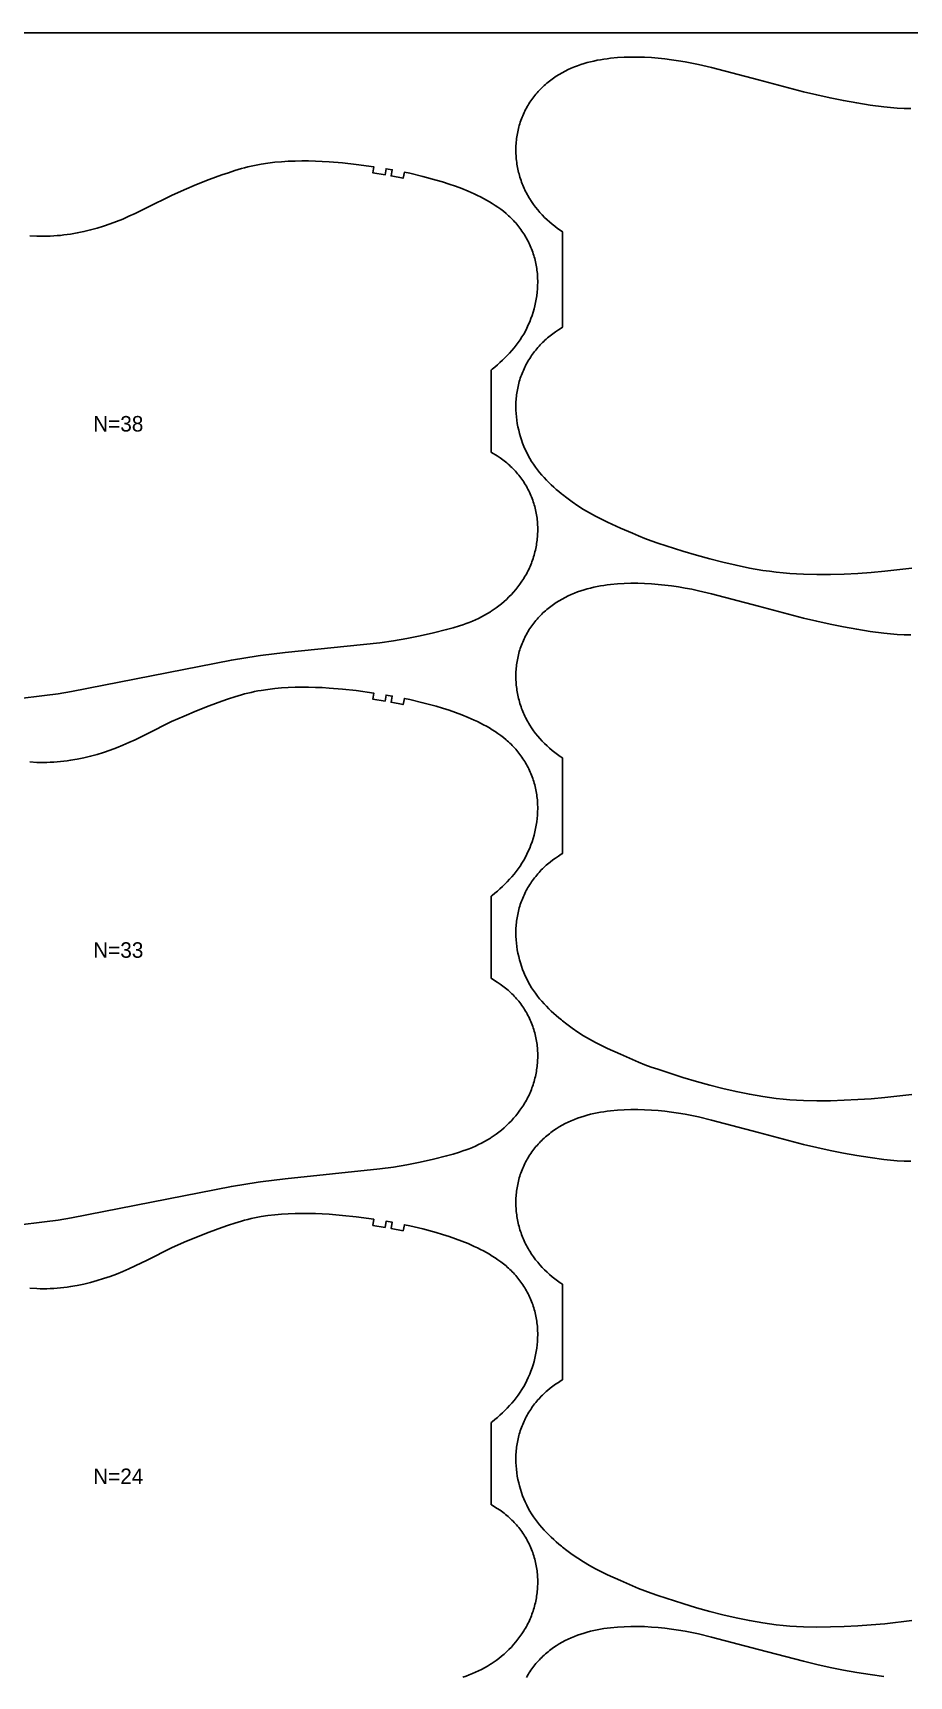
# Model space of a CAD drawing. Header units: inches. Extents: x 0 to 1973, y 0 to 1059.
# Drawn here: x 1249 to 1531, y 529 to 1059 of the extents above; entities that cross this region are included whole.
import ezdxf

# ---------------------------------------------------------------- set-up
doc = ezdxf.new("R2010")
doc.units = ezdxf.units.IN

msp = doc.modelspace()

# ---------------------------------------------------------------- linework, layer by layer
at = {"layer": '1'}
msp.add_lwpolyline([(0.5, 0), (1973.0375, 0), (1973.0375, 1058.8082), (0.5, 1058.8082), (0.5, 0)], close=True, dxfattribs=at)
for points in [[(1531.9741, 886.3766), (1523.2835, 885.3519), (1518.925, 884.9671), (1514.5594, 884.6709), (1510.1893, 884.4578), (1505.8155, 884.329), (1501.4396, 884.293), (1497.0653, 884.3827), (1494.8802, 884.4862), (1492.6975, 884.6319), (1490.5182, 884.8209), (1488.3433, 885.0544), (1486.1735, 885.3326), (1484.0093, 885.6528), (1479.6985, 886.4048), (1475.4122, 887.2834), (1471.1488, 888.2673), (1466.9068, 889.3402), (1462.6881, 890.5), (1458.21, 891.8318), (1450.1648, 894.4353), (1448.1027, 895.1655), (1446.0562, 895.9355), (1444.0277, 896.7511), (1442.0136, 897.603), (1438.2115, 899.293), (1434.013, 901.1591), (1432.0375, 902.0981), (1430.0889, 903.0888), (1429.1275, 903.6088), (1428.1753, 904.1456), (1426.2983, 905.2676), (1424.458, 906.4504), (1422.6544, 907.6897), (1420.8886, 908.9823), (1419.5, 910.0689), (1419.1655, 910.3307), (1418.3218, 911.027), (1417.491, 911.7387), (1416.6739, 912.4663), (1415.8711, 913.2103), (1415.0837, 913.9711), (1414.3135, 914.7494), (1413.5625, 915.5457), (1412.8328, 916.3607), (1412.1264, 917.195), (1411.4455, 918.0493), (1410.792, 918.924), (1410.1681, 919.82), (1409.5754, 920.7373), (1409.0144, 921.675), (1408.4851, 922.6317), (1407.9877, 923.606), (1407.5222, 924.5966), (1407.0887, 925.602), (1406.6873, 926.6208), (1406.318, 927.6518), (1405.9811, 928.6935), (1405.677, 929.7449), (1405.4064, 930.8051), (1405.1699, 931.8731), (1404.968, 932.948), (1404.8014, 934.0287), (1404.6708, 935.1144), (1404.5765, 936.204), (1404.5194, 937.2965), (1404.5, 938.3906), (1404.5046, 938.9376), (1404.5188, 939.4845), (1404.5428, 940.031), (1404.5765, 940.5769), (1404.6201, 941.1221), (1404.6737, 941.6662), (1404.7372, 942.2092), (1404.8108, 942.7509), (1404.8946, 943.291), (1404.9886, 943.8294), (1405.0929, 944.3659), (1405.2076, 944.9003), (1405.3327, 945.4324), (1405.4682, 945.962), (1405.6139, 946.4889), (1405.7698, 947.013), (1405.9358, 947.534), (1406.1119, 948.0518), (1406.2978, 948.5661), (1406.4935, 949.0769), (1406.699, 949.5839), (1406.9142, 950.0869), (1407.1389, 950.5857), (1407.3731, 951.0802), (1407.6167, 951.5702), (1407.8696, 952.0554), (1408.1317, 952.5357), (1408.4029, 953.011), (1408.6831, 953.4809), (1408.9723, 953.9454), (1409.2702, 954.4044), (1409.5767, 954.8576), (1409.8917, 955.305), (1410.2151, 955.7463), (1410.5466, 956.1814), (1410.8862, 956.6103), (1411.2338, 957.0326), (1411.5891, 957.4483), (1411.9521, 957.8573), (1412.3227, 958.2593), (1412.7006, 958.6543), (1413.0857, 959.042), (1413.4779, 959.4224), (1413.8771, 959.7953), (1414.2831, 960.1605), (1414.6957, 960.5183), (1415.5394, 961.2119), (1416.4062, 961.8776), (1417.2939, 962.5165), (1418.2004, 963.1301), (1419.1236, 963.7196), (1419.5, 963.9471), (1419.5, 994.7524), (1418.8109, 995.2044), (1417.9151, 995.832), (1417.0391, 996.487), (1416.1841, 997.169), (1415.3508, 997.8775), (1414.5402, 998.6119), (1413.7533, 999.3716), (1412.9908, 1000.156), (1412.2538, 1000.9645), (1411.5431, 1001.7965), (1410.8598, 1002.6515), (1410.2051, 1003.5287), (1409.5803, 1004.4273), (1408.9868, 1005.3465), (1408.7023, 1005.8136), (1408.426, 1006.2855), (1408.1583, 1006.7622), (1407.8992, 1007.2436), (1407.649, 1007.7295), (1407.4078, 1008.2199), (1407.1757, 1008.7147), (1406.953, 1009.2137), (1406.7398, 1009.7168), (1406.5361, 1010.224), (1406.342, 1010.7349), (1406.1574, 1011.2495), (1405.9825, 1011.7674), (1405.8171, 1012.2886), (1405.6615, 1012.8128), (1405.5155, 1013.3398), (1405.3791, 1013.8695), (1405.2526, 1014.4017), (1405.1357, 1014.9362), (1405.0286, 1015.4727), (1404.9313, 1016.0111), (1404.8438, 1016.5513), (1404.7661, 1017.0929), (1404.6983, 1017.6359), (1404.6403, 1018.18), (1404.5923, 1018.7251), (1404.5542, 1019.2709), (1404.5261, 1019.8173), (1404.508, 1020.3641), (1404.5, 1020.9111), (1404.5021, 1021.4581), (1404.5143, 1022.005), (1404.5367, 1022.5514), (1404.5693, 1023.0973), (1404.6121, 1023.6425), (1404.6652, 1024.1867), (1404.7287, 1024.7298), (1404.8025, 1025.2716), (1404.8867, 1025.8119), (1404.9813, 1026.3505), (1405.0864, 1026.8872), (1405.2019, 1027.4218), (1405.3278, 1027.9541), (1405.464, 1028.4839), (1405.6105, 1029.0109), (1405.7673, 1029.535), (1405.9343, 1030.0559), (1406.1115, 1030.5734), (1406.2988, 1031.0872), (1406.4962, 1031.5973), (1406.7036, 1032.1033), (1406.9211, 1032.605), (1407.1485, 1033.1023), (1407.3858, 1033.5948), (1407.633, 1034.0825), (1407.89, 1034.565), (1408.1568, 1035.0421), (1408.4332, 1035.5138), (1408.7191, 1035.9798), (1409.0143, 1036.4401), (1409.3186, 1036.8944), (1409.6319, 1037.3426), (1409.954, 1037.7846), (1410.2847, 1038.2202), (1410.6239, 1038.6493), (1410.9714, 1039.0718), (1411.327, 1039.4874), (1411.6906, 1039.8961), (1412.0621, 1040.2977), (1412.4412, 1040.692), (1412.8277, 1041.079), (1413.2216, 1041.4584), (1413.6227, 1041.8302), (1414.0306, 1042.1942), (1414.4454, 1042.5506), (1414.8667, 1042.8992), (1415.2944, 1043.24), (1415.7282, 1043.573), (1416.168, 1043.8982), (1416.6135, 1044.2156), (1417.5211, 1044.8269), (1418.4493, 1045.4066), (1419.3965, 1045.9545), (1420.3612, 1046.4705), (1421.3418, 1046.9546), (1422.3371, 1047.4072), (1423.3459, 1047.8289), (1424.367, 1048.2202), (1425.3992, 1048.5817), (1426.4413, 1048.9139), (1427.4921, 1049.2175), (1428.5505, 1049.4929), (1429.6153, 1049.741), (1430.6859, 1049.9628), (1431.7614, 1050.1597), (1432.8413, 1050.3332), (1433.9249, 1050.4845), (1435.0116, 1050.6149), (1437.1912, 1050.8188), (1439.3755, 1050.9539), (1441.5621, 1051.0233), (1443.7495, 1051.0283), (1445.9358, 1050.9702), (1448.1197, 1050.8509), (1450.3002, 1050.6748), (1452.4763, 1050.4464), (1454.6473, 1050.1707), (1456.8123, 1049.8513), (1458.9701, 1049.4884), (1461.1197, 1049.081), (1463.2598, 1048.6283), (1467.512, 1047.6005), (1482.5881, 1043.6342), (1497.1342, 1039.8073), (1501.3909, 1038.7942), (1505.665, 1037.8564), (1509.9559, 1036.9999), (1514.2617, 1036.2224), (1518.5812, 1035.5275), (1522.9185, 1034.9504), (1525.0952, 1034.7204), (1527.2763, 1034.5426), (1529.4607, 1034.429), (1530.5536, 1034.4), (1531.6468, 1034.3915)], [(1248.0763, 993.4496), (1250.2607, 993.336), (1251.3536, 993.307), (1252.4468, 993.2985), (1253.54, 993.3117), (1254.633, 993.3467), (1255.7253, 993.403), (1256.8164, 993.4803), (1257.906, 993.5783), (1258.9937, 993.6966), (1260.0789, 993.8349), (1261.1614, 993.9928), (1263.3167, 994.3658), (1265.4582, 994.8116), (1267.5848, 995.3257), (1269.6954, 995.9037), (1271.7887, 996.542), (1273.8625, 997.2406), (1275.9141, 998.0002), (1277.941, 998.8216), (1279.9421, 999.7031), (1281.922, 1000.6325), (1285.7791, 1002.5412), (1293.688, 1006.455), (1297.6764, 1008.2539), (1301.713, 1009.9431), (1305.7869, 1011.5378), (1309.8954, 1013.0441), (1311.9631, 1013.7625), (1314.0427, 1014.4441), (1316.1372, 1015.0734), (1317.1911, 1015.3636), (1318.2499, 1015.6348), (1319.3139, 1015.8856), (1320.3828, 1016.1161), (1321.456, 1016.3268), (1322.5331, 1016.5184), (1324.6969, 1016.8459), (1326.8702, 1017.1031), (1329.0495, 1017.2948), (1331.233, 1017.4272), (1333.4193, 1017.5071), (1335.607, 1017.5412), (1337.795, 1017.5351), (1339.9823, 1017.4896), (1342.1683, 1017.4046), (1344.3523, 1017.2797), (1348.7124, 1016.9165), (1353.0615, 1016.4319), (1358.7751, 1015.6568), (1358.48, 1013.6787), (1362.3918, 1013.0565), (1362.7254, 1015.0285), (1364.6956, 1014.6841), (1364.3402, 1012.7159), (1368.2169, 1011.966), (1368.6227, 1013.9244), (1370.3201, 1013.5617), (1374.5766, 1012.5503), (1378.7995, 1011.4027), (1380.8971, 1010.7781), (1382.9822, 1010.1141), (1385.0513, 1009.404), (1387.1012, 1008.6412), (1389.128, 1007.8194), (1391.1275, 1006.9331), (1392.1156, 1006.4641), (1393.0951, 1005.977), (1394.0655, 1005.4711), (1395.0261, 1004.9459), (1395.9762, 1004.4004), (1396.9139, 1003.8336), (1397.8371, 1003.2441), (1398.7436, 1002.6305), (1399.6313, 1001.9916), (1400.4981, 1001.3259), (1401.3418, 1000.6323), (1401.7544, 1000.2746), (1402.1604, 999.9093), (1402.5596, 999.5364), (1402.9518, 999.1561), (1403.3369, 998.7683), (1403.7148, 998.3734), (1404.0854, 997.9713), (1404.4484, 997.5624), (1404.8037, 997.1466), (1405.1513, 996.7243), (1405.4909, 996.2955), (1405.8224, 995.8603), (1406.1458, 995.419), (1406.4608, 994.9716), (1406.7673, 994.5184), (1407.0652, 994.0595), (1407.3544, 993.5949), (1407.6346, 993.125), (1407.9058, 992.6497), (1408.1679, 992.1694), (1408.4208, 991.6842), (1408.6644, 991.1942), (1408.8986, 990.6997), (1409.1233, 990.2009), (1409.3385, 989.6979), (1409.544, 989.1909), (1409.7397, 988.6801), (1409.9256, 988.1658), (1410.1017, 987.648), (1410.2677, 987.127), (1410.4236, 986.6029), (1410.5693, 986.076), (1410.7048, 985.5464), (1410.8299, 985.0143), (1410.9446, 984.48), (1411.0489, 983.9435), (1411.1429, 983.4051), (1411.2267, 982.8649), (1411.3003, 982.3233), (1411.3638, 981.7803), (1411.4174, 981.2361), (1411.461, 980.691), (1411.4947, 980.145), (1411.5187, 979.5986), (1411.5329, 979.0517), (1411.5375, 978.5046), (1411.5181, 977.4106), (1411.461, 976.318), (1411.3668, 975.2284), (1411.2361, 974.1427), (1411.0695, 973.062), (1410.8676, 971.9871), (1410.6311, 970.9191), (1410.3605, 969.8589), (1410.0564, 968.8075), (1409.7195, 967.7658), (1409.3502, 966.7349), (1408.9488, 965.716), (1408.5153, 964.7106), (1408.0498, 963.7201), (1407.5524, 962.7457), (1407.0231, 961.789), (1406.4621, 960.8513), (1405.8694, 959.934), (1405.2455, 959.0381), (1404.592, 958.1633), (1403.9111, 957.3091), (1403.2047, 956.4747), (1402.475, 955.6597), (1401.724, 954.8634), (1400.9538, 954.0851), (1400.1664, 953.3243), (1399.3636, 952.5803), (1398.5465, 951.8527), (1397.7157, 951.141), (1396.872, 950.4447), (1396.5375, 950.1829), (1396.5375, 923.7098), (1396.641, 923.6545), (1396.641, 923.6545), (1398.5164, 922.5269), (1399.424, 921.9156), (1399.8695, 921.5982), (1400.3093, 921.273), (1400.7431, 920.94), (1401.1708, 920.5991), (1401.5921, 920.2505), (1402.0069, 919.8942), (1402.4148, 919.5302), (1402.8159, 919.1584), (1403.2098, 918.779), (1403.5963, 918.392), (1403.9754, 917.9977), (1404.3469, 917.5961), (1404.7105, 917.1874), (1405.0661, 916.7717), (1405.4136, 916.3493), (1405.7528, 915.9202), (1406.0835, 915.4846), (1406.4056, 915.0426), (1406.7189, 914.5943), (1407.0232, 914.14), (1407.3184, 913.6798), (1407.6043, 913.2138), (1407.8807, 912.7421), (1408.1475, 912.2649), (1408.4045, 911.7824), (1408.6517, 911.2948), (1408.889, 910.8023), (1409.1164, 910.305), (1409.3339, 909.8033), (1409.5413, 909.2973), (1409.7387, 908.7872), (1409.926, 908.2733), (1410.1032, 907.7558), (1410.2702, 907.235), (1410.427, 906.7109), (1410.5735, 906.1839), (1410.7097, 905.6541), (1410.8356, 905.1218), (1410.9511, 904.5871), (1411.0562, 904.0504), (1411.1508, 903.5118), (1411.235, 902.9716), (1411.3088, 902.4298), (1411.3723, 901.8867), (1411.4254, 901.3425), (1411.4682, 900.7973), (1411.5008, 900.2514), (1411.5232, 899.7049), (1411.5354, 899.1581), (1411.5375, 898.6111), (1411.5295, 898.0641), (1411.5114, 897.5173), (1411.4833, 896.9709), (1411.4452, 896.4251), (1411.3972, 895.88), (1411.3392, 895.3359), (1411.2714, 894.7929), (1411.1937, 894.2512), (1411.1062, 893.7111), (1411.0089, 893.1727), (1410.9018, 892.6361), (1410.7849, 892.1017), (1410.6584, 891.5695), (1410.522, 891.0398), (1410.376, 890.5128), (1410.2204, 889.9886), (1410.055, 889.4674), (1409.8801, 888.9495), (1409.6955, 888.4349), (1409.5014, 887.924), (1409.2977, 887.4168), (1409.0845, 886.9137), (1408.8618, 886.4146), (1408.6298, 885.9199), (1408.3885, 885.4295), (1408.1383, 884.9436), (1407.8792, 884.4622), (1407.6115, 883.9855), (1407.3353, 883.5136), (1407.0507, 883.0465), (1406.4572, 882.1273), (1405.8325, 881.2287), (1405.1777, 880.3515), (1404.4944, 879.4965), (1403.7837, 878.6644), (1403.0467, 877.8559), (1402.2842, 877.0716), (1401.4973, 876.3119), (1400.6867, 875.5775), (1399.8534, 874.869), (1398.9984, 874.187), (1398.1224, 873.5319), (1397.2266, 872.9044), (1396.5375, 872.4524), (1396.312, 872.3045), (1395.3798, 871.7321), (1394.431, 871.1872), (1393.467, 870.6698), (1392.4887, 870.1798), (1391.4975, 869.7172), (1390.4944, 869.2821), (1389.4805, 868.8739), (1388.4572, 868.4904), (1387.4254, 868.1291), (1386.3865, 867.7874), (1384.2917, 867.1525), (1382.1821, 866.5647), (1377.943, 865.4771), (1373.6787, 864.5026), (1369.3871, 863.6492), (1365.0712, 862.9289), (1360.7358, 862.343), (1330.274, 859.1413), (1322.2903, 858.2), (1321.5841, 858.1167), (1312.9448, 856.7244), (1261.428, 846.5824), (1257.1073, 845.8935), (1252.7741, 845.2836), (1244.0835, 844.2589)], [(1531.9741, 716.8366), (1523.2835, 715.8119), (1518.925, 715.4271), (1514.5594, 715.1309), (1510.1893, 714.9178), (1505.8155, 714.789), (1501.4396, 714.753), (1497.0653, 714.8427), (1494.8802, 714.9462), (1492.6975, 715.0919), (1490.5182, 715.2809), (1488.3433, 715.5144), (1486.1735, 715.7926), (1484.0093, 716.1128), (1479.6985, 716.8648), (1475.4122, 717.7434), (1471.1488, 718.7273), (1466.9068, 719.8002), (1462.6881, 720.96), (1458.21, 722.2918), (1450.1648, 724.8953), (1448.1027, 725.6255), (1446.0562, 726.3955), (1444.0277, 727.2111), (1442.0136, 728.063), (1438.2115, 729.753), (1434.013, 731.6191), (1432.0375, 732.5581), (1430.0889, 733.5488), (1429.1275, 734.0688), (1428.1753, 734.6056), (1426.2983, 735.7276), (1424.458, 736.9104), (1422.6544, 738.1497), (1420.8886, 739.4423), (1419.5, 740.5289), (1419.1655, 740.7907), (1418.3218, 741.487), (1417.491, 742.1987), (1416.6739, 742.9263), (1415.8711, 743.6703), (1415.0837, 744.4311), (1414.3135, 745.2094), (1413.5625, 746.0057), (1412.8328, 746.8207), (1412.1264, 747.655), (1411.4455, 748.5093), (1410.792, 749.384), (1410.1681, 750.28), (1409.5754, 751.1973), (1409.0144, 752.135), (1408.4851, 753.0917), (1407.9877, 754.066), (1407.5222, 755.0566), (1407.0887, 756.062), (1406.6873, 757.0808), (1406.318, 758.1118), (1405.9811, 759.1535), (1405.677, 760.2049), (1405.4064, 761.2651), (1405.1699, 762.3331), (1404.968, 763.408), (1404.8014, 764.4887), (1404.6708, 765.5744), (1404.5765, 766.664), (1404.5194, 767.7565), (1404.5, 768.8506), (1404.5046, 769.3976), (1404.5188, 769.9445), (1404.5428, 770.491), (1404.5765, 771.0369), (1404.6201, 771.5821), (1404.6737, 772.1262), (1404.7372, 772.6692), (1404.8108, 773.2109), (1404.8946, 773.751), (1404.9886, 774.2894), (1405.0929, 774.8259), (1405.2076, 775.3603), (1405.3327, 775.8924), (1405.4682, 776.422), (1405.6139, 776.9489), (1405.7698, 777.473), (1405.9358, 777.994), (1406.1119, 778.5118), (1406.2978, 779.0261), (1406.4935, 779.5369), (1406.699, 780.0439), (1406.9142, 780.5469), (1407.1389, 781.0457), (1407.3731, 781.5402), (1407.6167, 782.0302), (1407.8696, 782.5154), (1408.1317, 782.9957), (1408.4029, 783.471), (1408.6831, 783.9409), (1408.9723, 784.4054), (1409.2702, 784.8644), (1409.5767, 785.3176), (1409.8917, 785.765), (1410.2151, 786.2063), (1410.5466, 786.6414), (1410.8862, 787.0703), (1411.2338, 787.4926), (1411.5891, 787.9083), (1411.9521, 788.3173), (1412.3227, 788.7193), (1412.7006, 789.1143), (1413.0857, 789.502), (1413.4779, 789.8824), (1413.8771, 790.2553), (1414.2831, 790.6205), (1414.6957, 790.9783), (1415.5394, 791.6719), (1416.4062, 792.3376), (1417.2939, 792.9765), (1418.2004, 793.5901), (1419.1236, 794.1796), (1419.5, 794.4071), (1419.5, 825.2124), (1418.8109, 825.6644), (1417.9151, 826.292), (1417.0391, 826.947), (1416.1841, 827.629), (1415.3508, 828.3375), (1414.5402, 829.0719), (1413.7533, 829.8316), (1412.9908, 830.616), (1412.2538, 831.4245), (1411.5431, 832.2565), (1410.8598, 833.1115), (1410.2051, 833.9887), (1409.5803, 834.8873), (1408.9868, 835.8065), (1408.7023, 836.2736), (1408.426, 836.7455), (1408.1583, 837.2222), (1407.8992, 837.7036), (1407.649, 838.1895), (1407.4078, 838.6799), (1407.1757, 839.1747), (1406.953, 839.6737), (1406.7398, 840.1768), (1406.5361, 840.684), (1406.342, 841.1949), (1406.1574, 841.7095), (1405.9825, 842.2274), (1405.8171, 842.7486), (1405.6615, 843.2728), (1405.5155, 843.7998), (1405.3791, 844.3295), (1405.2526, 844.8617), (1405.1357, 845.3962), (1405.0286, 845.9327), (1404.9313, 846.4711), (1404.8438, 847.0113), (1404.7661, 847.5529), (1404.6983, 848.0959), (1404.6403, 848.64), (1404.5923, 849.1851), (1404.5542, 849.7309), (1404.5261, 850.2773), (1404.508, 850.8241), (1404.5, 851.3711), (1404.5021, 851.9181), (1404.5143, 852.465), (1404.5367, 853.0114), (1404.5693, 853.5573), (1404.6121, 854.1025), (1404.6652, 854.6467), (1404.7287, 855.1898), (1404.8025, 855.7316), (1404.8867, 856.2719), (1404.9813, 856.8105), (1405.0864, 857.3472), (1405.2019, 857.8818), (1405.3278, 858.4141), (1405.464, 858.9439), (1405.6105, 859.4709), (1405.7673, 859.995), (1405.9343, 860.5159), (1406.1115, 861.0334), (1406.2988, 861.5472), (1406.4962, 862.0573), (1406.7036, 862.5633), (1406.9211, 863.065), (1407.1485, 863.5623), (1407.3858, 864.0548), (1407.633, 864.5425), (1407.89, 865.025), (1408.1568, 865.5021), (1408.4332, 865.9738), (1408.7191, 866.4398), (1409.0143, 866.9001), (1409.3186, 867.3544), (1409.6319, 867.8026), (1409.954, 868.2446), (1410.2847, 868.6802), (1410.6239, 869.1093), (1410.9714, 869.5318), (1411.327, 869.9474), (1411.6906, 870.3561), (1412.0621, 870.7577), (1412.4412, 871.152), (1412.8277, 871.539), (1413.2216, 871.9184), (1413.6227, 872.2902), (1414.0306, 872.6542), (1414.4454, 873.0106), (1414.8667, 873.3592), (1415.2944, 873.7), (1415.7282, 874.033), (1416.168, 874.3582), (1416.6135, 874.6756), (1417.5211, 875.2869), (1418.4493, 875.8666), (1419.3965, 876.4145), (1420.3612, 876.9305), (1421.3418, 877.4146), (1422.3371, 877.8672), (1423.3459, 878.2889), (1424.367, 878.6802), (1425.3992, 879.0417), (1426.4413, 879.3739), (1427.4921, 879.6775), (1428.5505, 879.9529), (1429.6153, 880.201), (1430.6859, 880.4228), (1431.7614, 880.6197), (1432.8413, 880.7932), (1433.9249, 880.9445), (1435.0116, 881.0749), (1437.1912, 881.2788), (1439.3755, 881.4139), (1441.5621, 881.4833), (1443.7495, 881.4883), (1445.9358, 881.4302), (1448.1197, 881.3109), (1450.3002, 881.1348), (1452.4763, 880.9064), (1454.6473, 880.6307), (1456.8123, 880.3113), (1458.9701, 879.9484), (1461.1197, 879.541), (1463.2598, 879.0883), (1467.512, 878.0605), (1482.5881, 874.0942), (1497.1342, 870.2673), (1501.3909, 869.2542), (1505.665, 868.3164), (1509.9559, 867.4599), (1514.2617, 866.6824), (1518.5812, 865.9875), (1522.9185, 865.4104), (1525.0952, 865.1804), (1527.2763, 865.0026), (1529.4607, 864.889), (1530.5536, 864.86), (1531.6468, 864.8515)], [(1248.0763, 823.9096), (1250.2607, 823.796), (1251.3536, 823.767), (1252.4468, 823.7585), (1253.54, 823.7717), (1254.633, 823.8067), (1255.7253, 823.863), (1256.8164, 823.9403), (1257.906, 824.0383), (1258.9937, 824.1566), (1260.0789, 824.2949), (1261.1614, 824.4528), (1263.3167, 824.8258), (1265.4582, 825.2716), (1267.5848, 825.7857), (1269.6954, 826.3637), (1271.7887, 827.002), (1273.8625, 827.7006), (1275.9141, 828.4602), (1277.941, 829.2816), (1279.9421, 830.1631), (1281.922, 831.0925), (1285.7791, 833.0012), (1293.688, 836.915), (1297.6764, 838.7139), (1301.713, 840.4031), (1305.7869, 841.9978), (1309.8954, 843.5041), (1311.9631, 844.2225), (1314.0427, 844.9041), (1316.1372, 845.5334), (1317.1911, 845.8236), (1318.2499, 846.0948), (1319.3139, 846.3456), (1320.3828, 846.5761), (1321.456, 846.7868), (1322.5331, 846.9784), (1324.6969, 847.3059), (1326.8702, 847.5631), (1329.0495, 847.7548), (1331.233, 847.8872), (1333.4193, 847.9671), (1335.607, 848.0012), (1337.795, 847.9951), (1339.9823, 847.9496), (1342.1683, 847.8646), (1344.3523, 847.7397), (1348.7124, 847.3765), (1353.0615, 846.8919), (1358.7751, 846.1168), (1358.48, 844.1387), (1362.3918, 843.5165), (1362.7254, 845.4885), (1364.6956, 845.1441), (1364.3402, 843.1759), (1368.2169, 842.426), (1368.6227, 844.3844), (1370.3201, 844.0217), (1374.5766, 843.0103), (1378.7995, 841.8627), (1380.8971, 841.2381), (1382.9822, 840.5741), (1385.0513, 839.864), (1387.1012, 839.1012), (1389.128, 838.2794), (1391.1275, 837.3931), (1392.1156, 836.9241), (1393.0951, 836.437), (1394.0655, 835.9311), (1395.0261, 835.4059), (1395.9762, 834.8604), (1396.9139, 834.2936), (1397.8371, 833.7041), (1398.7436, 833.0905), (1399.6313, 832.4516), (1400.4981, 831.7859), (1401.3418, 831.0923), (1401.7544, 830.7346), (1402.1604, 830.3693), (1402.5596, 829.9964), (1402.9518, 829.6161), (1403.3369, 829.2283), (1403.7148, 828.8334), (1404.0854, 828.4313), (1404.4484, 828.0224), (1404.8037, 827.6066), (1405.1513, 827.1843), (1405.4909, 826.7555), (1405.8224, 826.3203), (1406.1458, 825.879), (1406.4608, 825.4316), (1406.7673, 824.9784), (1407.0652, 824.5195), (1407.3544, 824.0549), (1407.6346, 823.585), (1407.9058, 823.1097), (1408.1679, 822.6294), (1408.4208, 822.1442), (1408.6644, 821.6542), (1408.8986, 821.1597), (1409.1233, 820.6609), (1409.3385, 820.1579), (1409.544, 819.6509), (1409.7397, 819.1401), (1409.9256, 818.6258), (1410.1017, 818.108), (1410.2677, 817.587), (1410.4236, 817.0629), (1410.5693, 816.536), (1410.7048, 816.0064), (1410.8299, 815.4743), (1410.9446, 814.94), (1411.0489, 814.4035), (1411.1429, 813.8651), (1411.2267, 813.3249), (1411.3003, 812.7833), (1411.3638, 812.2403), (1411.4174, 811.6961), (1411.461, 811.151), (1411.4947, 810.605), (1411.5187, 810.0586), (1411.5329, 809.5117), (1411.5375, 808.9646), (1411.5181, 807.8706), (1411.461, 806.778), (1411.3668, 805.6884), (1411.2361, 804.6027), (1411.0695, 803.522), (1410.8676, 802.4471), (1410.6311, 801.3791), (1410.3605, 800.3189), (1410.0564, 799.2675), (1409.7195, 798.2258), (1409.3502, 797.1949), (1408.9488, 796.176), (1408.5153, 795.1706), (1408.0498, 794.1801), (1407.5524, 793.2057), (1407.0231, 792.249), (1406.4621, 791.3113), (1405.8694, 790.394), (1405.2455, 789.4981), (1404.592, 788.6233), (1403.9111, 787.7691), (1403.2047, 786.9347), (1402.475, 786.1197), (1401.724, 785.3234), (1400.9538, 784.5451), (1400.1664, 783.7843), (1399.3636, 783.0403), (1398.5465, 782.3127), (1397.7157, 781.601), (1396.872, 780.9047), (1396.5375, 780.6429), (1396.5375, 754.1698), (1396.641, 754.1145), (1396.641, 754.1145), (1398.5164, 752.9869), (1399.424, 752.3756), (1399.8695, 752.0582), (1400.3093, 751.733), (1400.7431, 751.4), (1401.1708, 751.0591), (1401.5921, 750.7105), (1402.0069, 750.3542), (1402.4148, 749.9902), (1402.8159, 749.6184), (1403.2098, 749.239), (1403.5963, 748.852), (1403.9754, 748.4577), (1404.3469, 748.0561), (1404.7105, 747.6474), (1405.0661, 747.2317), (1405.4136, 746.8093), (1405.7528, 746.3802), (1406.0835, 745.9446), (1406.4056, 745.5026), (1406.7189, 745.0543), (1407.0232, 744.6), (1407.3184, 744.1398), (1407.6043, 743.6738), (1407.8807, 743.2021), (1408.1475, 742.7249), (1408.4045, 742.2424), (1408.6517, 741.7548), (1408.889, 741.2623), (1409.1164, 740.765), (1409.3339, 740.2633), (1409.5413, 739.7573), (1409.7387, 739.2472), (1409.926, 738.7333), (1410.1032, 738.2158), (1410.2702, 737.695), (1410.427, 737.1709), (1410.5735, 736.6439), (1410.7097, 736.1141), (1410.8356, 735.5818), (1410.9511, 735.0471), (1411.0562, 734.5104), (1411.1508, 733.9718), (1411.235, 733.4316), (1411.3088, 732.8898), (1411.3723, 732.3467), (1411.4254, 731.8025), (1411.4682, 731.2573), (1411.5008, 730.7114), (1411.5232, 730.1649), (1411.5354, 729.6181), (1411.5375, 729.0711), (1411.5295, 728.5241), (1411.5114, 727.9773), (1411.4833, 727.4309), (1411.4452, 726.8851), (1411.3972, 726.34), (1411.3392, 725.7959), (1411.2714, 725.2529), (1411.1937, 724.7112), (1411.1062, 724.1711), (1411.0089, 723.6327), (1410.9018, 723.0961), (1410.7849, 722.5617), (1410.6584, 722.0295), (1410.522, 721.4998), (1410.376, 720.9728), (1410.2204, 720.4486), (1410.055, 719.9274), (1409.8801, 719.4095), (1409.6955, 718.8949), (1409.5014, 718.384), (1409.2977, 717.8768), (1409.0845, 717.3737), (1408.8618, 716.8746), (1408.6298, 716.3799), (1408.3885, 715.8895), (1408.1383, 715.4036), (1407.8792, 714.9222), (1407.6115, 714.4455), (1407.3353, 713.9736), (1407.0507, 713.5065), (1406.4572, 712.5873), (1405.8325, 711.6887), (1405.1777, 710.8115), (1404.4944, 709.9565), (1403.7837, 709.1244), (1403.0467, 708.3159), (1402.2842, 707.5316), (1401.4973, 706.7719), (1400.6867, 706.0375), (1399.8534, 705.329), (1398.9984, 704.647), (1398.1224, 703.9919), (1397.2266, 703.3644), (1396.5375, 702.9124), (1396.312, 702.7645), (1395.3798, 702.1921), (1394.431, 701.6472), (1393.467, 701.1298), (1392.4887, 700.6398), (1391.4975, 700.1772), (1390.4944, 699.7421), (1389.4805, 699.3339), (1388.4572, 698.9504), (1387.4254, 698.5891), (1386.3865, 698.2474), (1384.2917, 697.6125), (1382.1821, 697.0247), (1377.943, 695.9371), (1373.6787, 694.9626), (1369.3871, 694.1092), (1365.0712, 693.3889), (1360.7358, 692.803), (1330.274, 689.6013), (1322.2903, 688.66), (1321.5841, 688.5767), (1312.9448, 687.1844), (1261.428, 677.0424), (1257.1073, 676.3535), (1252.7741, 675.7436), (1244.0835, 674.7189)], [(1531.9741, 547.2966), (1523.2835, 546.2719), (1518.925, 545.8871), (1514.5594, 545.5909), (1510.1893, 545.3778), (1505.8155, 545.249), (1501.4396, 545.213), (1497.0653, 545.3027), (1494.8802, 545.4062), (1492.6975, 545.5519), (1490.5182, 545.7409), (1488.3433, 545.9744), (1486.1735, 546.2526), (1484.0093, 546.5728), (1479.6985, 547.3248), (1475.4122, 548.2034), (1471.1488, 549.1873), (1466.9068, 550.2602), (1462.6881, 551.42), (1458.21, 552.7518), (1450.1648, 555.3553), (1448.1027, 556.0855), (1446.0562, 556.8555), (1444.0277, 557.6711), (1442.0136, 558.523), (1438.2115, 560.213), (1434.013, 562.0791), (1432.0375, 563.0181), (1430.0889, 564.0088), (1429.1275, 564.5288), (1428.1753, 565.0656), (1426.2983, 566.1876), (1424.458, 567.3704), (1422.6544, 568.6097), (1420.8886, 569.9023), (1419.5, 570.9889), (1419.1655, 571.2507), (1418.3218, 571.947), (1417.491, 572.6587), (1416.6739, 573.3863), (1415.8711, 574.1303), (1415.0837, 574.8911), (1414.3135, 575.6694), (1413.5625, 576.4657), (1412.8328, 577.2807), (1412.1264, 578.115), (1411.4455, 578.9693), (1410.792, 579.844), (1410.1681, 580.74), (1409.5754, 581.6573), (1409.0144, 582.595), (1408.4851, 583.5517), (1407.9877, 584.526), (1407.5222, 585.5166), (1407.0887, 586.522), (1406.6873, 587.5408), (1406.318, 588.5718), (1405.9811, 589.6135), (1405.677, 590.6649), (1405.4064, 591.7251), (1405.1699, 592.7931), (1404.968, 593.868), (1404.8014, 594.9487), (1404.6708, 596.0344), (1404.5765, 597.124), (1404.5194, 598.2165), (1404.5, 599.3106), (1404.5046, 599.8576), (1404.5188, 600.4045), (1404.5428, 600.951), (1404.5765, 601.4969), (1404.6201, 602.0421), (1404.6737, 602.5862), (1404.7372, 603.1292), (1404.8108, 603.6709), (1404.8946, 604.211), (1404.9886, 604.7494), (1405.0929, 605.2859), (1405.2076, 605.8203), (1405.3327, 606.3524), (1405.4682, 606.882), (1405.6139, 607.4089), (1405.7698, 607.933), (1405.9358, 608.454), (1406.1119, 608.9718), (1406.2978, 609.4861), (1406.4935, 609.9969), (1406.699, 610.5039), (1406.9142, 611.0069), (1407.1389, 611.5057), (1407.3731, 612.0002), (1407.6167, 612.4902), (1407.8696, 612.9754), (1408.1317, 613.4557), (1408.4029, 613.931), (1408.6831, 614.4009), (1408.9723, 614.8654), (1409.2702, 615.3244), (1409.5767, 615.7776), (1409.8917, 616.225), (1410.2151, 616.6663), (1410.5466, 617.1014), (1410.8862, 617.5303), (1411.2338, 617.9526), (1411.5891, 618.3683), (1411.9521, 618.7773), (1412.3227, 619.1793), (1412.7006, 619.5743), (1413.0857, 619.962), (1413.4779, 620.3424), (1413.8771, 620.7153), (1414.2831, 621.0805), (1414.6957, 621.4383), (1415.5394, 622.1319), (1416.4062, 622.7976), (1417.2939, 623.4365), (1418.2004, 624.0501), (1419.1236, 624.6396), (1419.5, 624.8671), (1419.5, 655.6724), (1418.8109, 656.1244), (1417.9151, 656.752), (1417.0391, 657.407), (1416.1841, 658.089), (1415.3508, 658.7975), (1414.5402, 659.5319), (1413.7533, 660.2916), (1412.9908, 661.076), (1412.2538, 661.8845), (1411.5431, 662.7165), (1410.8598, 663.5715), (1410.2051, 664.4487), (1409.5803, 665.3473), (1408.9868, 666.2665), (1408.7023, 666.7336), (1408.426, 667.2055), (1408.1583, 667.6822), (1407.8992, 668.1636), (1407.649, 668.6495), (1407.4078, 669.1399), (1407.1757, 669.6347), (1406.953, 670.1337), (1406.7398, 670.6368), (1406.5361, 671.144), (1406.342, 671.6549), (1406.1574, 672.1695), (1405.9825, 672.6874), (1405.8171, 673.2086), (1405.6615, 673.7328), (1405.5155, 674.2598), (1405.3791, 674.7895), (1405.2526, 675.3217), (1405.1357, 675.8562), (1405.0286, 676.3927), (1404.9313, 676.9311), (1404.8438, 677.4713), (1404.7661, 678.0129), (1404.6983, 678.5559), (1404.6403, 679.1), (1404.5923, 679.6451), (1404.5542, 680.1909), (1404.5261, 680.7373), (1404.508, 681.2841), (1404.5, 681.8311), (1404.5021, 682.3781), (1404.5143, 682.925), (1404.5367, 683.4714), (1404.5693, 684.0173), (1404.6121, 684.5625), (1404.6652, 685.1067), (1404.7287, 685.6498), (1404.8025, 686.1916), (1404.8867, 686.7319), (1404.9813, 687.2705), (1405.0864, 687.8072), (1405.2019, 688.3418), (1405.3278, 688.8741), (1405.464, 689.4039), (1405.6105, 689.9309), (1405.7673, 690.455), (1405.9343, 690.9759), (1406.1115, 691.4934), (1406.2988, 692.0072), (1406.4962, 692.5173), (1406.7036, 693.0233), (1406.9211, 693.525), (1407.1485, 694.0223), (1407.3858, 694.5148), (1407.633, 695.0025), (1407.89, 695.485), (1408.1568, 695.9621), (1408.4332, 696.4338), (1408.7191, 696.8998), (1409.0143, 697.3601), (1409.3186, 697.8144), (1409.6319, 698.2626), (1409.954, 698.7046), (1410.2847, 699.1402), (1410.6239, 699.5693), (1410.9714, 699.9918), (1411.327, 700.4074), (1411.6906, 700.8161), (1412.0621, 701.2177), (1412.4412, 701.612), (1412.8277, 701.999), (1413.2216, 702.3784), (1413.6227, 702.7502), (1414.0306, 703.1142), (1414.4454, 703.4706), (1414.8667, 703.8192), (1415.2944, 704.16), (1415.7282, 704.493), (1416.168, 704.8182), (1416.6135, 705.1356), (1417.5211, 705.7469), (1418.4493, 706.3266), (1419.3965, 706.8745), (1420.3612, 707.3905), (1421.3418, 707.8746), (1422.3371, 708.3272), (1423.3459, 708.7489), (1424.367, 709.1402), (1425.3992, 709.5017), (1426.4413, 709.8339), (1427.4921, 710.1375), (1428.5505, 710.4129), (1429.6153, 710.661), (1430.6859, 710.8828), (1431.7614, 711.0797), (1432.8413, 711.2532), (1433.9249, 711.4045), (1435.0116, 711.5349), (1437.1912, 711.7388), (1439.3755, 711.8739), (1441.5621, 711.9433), (1443.7495, 711.9483), (1445.9358, 711.8902), (1448.1197, 711.7709), (1450.3002, 711.5948), (1452.4763, 711.3664), (1454.6473, 711.0907), (1456.8123, 710.7713), (1458.9701, 710.4084), (1461.1197, 710.001), (1463.2598, 709.5483), (1467.512, 708.5205), (1482.5881, 704.5542), (1497.1342, 700.7273), (1501.3909, 699.7142), (1505.665, 698.7764), (1509.9559, 697.9199), (1514.2617, 697.1424), (1518.5812, 696.4475), (1522.9185, 695.8704), (1525.0952, 695.6404), (1527.2763, 695.4626), (1529.4607, 695.349), (1530.5536, 695.32), (1531.6468, 695.3115)], [(1248.0763, 654.3696), (1250.2607, 654.256), (1251.3536, 654.227), (1252.4468, 654.2185), (1253.54, 654.2317), (1254.633, 654.2667), (1255.7253, 654.323), (1256.8164, 654.4003), (1257.906, 654.4983), (1258.9937, 654.6166), (1260.0789, 654.7549), (1261.1614, 654.9128), (1263.3167, 655.2858), (1265.4582, 655.7316), (1267.5848, 656.2457), (1269.6954, 656.8237), (1271.7887, 657.462), (1273.8625, 658.1606), (1275.9141, 658.9202), (1277.941, 659.7416), (1279.9421, 660.6231), (1281.922, 661.5525), (1285.7791, 663.4612), (1293.688, 667.375), (1297.6764, 669.1739), (1301.713, 670.8631), (1305.7869, 672.4578), (1309.8954, 673.9641), (1311.9631, 674.6825), (1314.0427, 675.3641), (1316.1372, 675.9934), (1317.1911, 676.2836), (1318.2499, 676.5548), (1319.3139, 676.8056), (1320.3828, 677.0361), (1321.456, 677.2468), (1322.5331, 677.4384), (1324.6969, 677.7659), (1326.8702, 678.0231), (1329.0495, 678.2148), (1331.233, 678.3472), (1333.4193, 678.4271), (1335.607, 678.4612), (1337.795, 678.4551), (1339.9823, 678.4096), (1342.1683, 678.3246), (1344.3523, 678.1997), (1348.7124, 677.8365), (1353.0615, 677.3519), (1358.7751, 676.5768), (1358.48, 674.5987), (1362.3918, 673.9765), (1362.7254, 675.9485), (1364.6956, 675.6041), (1364.3402, 673.6359), (1368.2169, 672.886), (1368.6227, 674.8444), (1370.3201, 674.4817), (1374.5766, 673.4703), (1378.7995, 672.3227), (1380.8971, 671.6981), (1382.9822, 671.0341), (1385.0513, 670.324), (1387.1012, 669.5612), (1389.128, 668.7394), (1391.1275, 667.8531), (1392.1156, 667.3841), (1393.0951, 666.897), (1394.0655, 666.3911), (1395.0261, 665.8659), (1395.9762, 665.3204), (1396.9139, 664.7536), (1397.8371, 664.1641), (1398.7436, 663.5505), (1399.6313, 662.9116), (1400.4981, 662.2459), (1401.3418, 661.5523), (1401.7544, 661.1946), (1402.1604, 660.8293), (1402.5596, 660.4564), (1402.9518, 660.0761), (1403.3369, 659.6883), (1403.7148, 659.2934), (1404.0854, 658.8913), (1404.4484, 658.4824), (1404.8037, 658.0666), (1405.1513, 657.6443), (1405.4909, 657.2155), (1405.8224, 656.7803), (1406.1458, 656.339), (1406.4608, 655.8916), (1406.7673, 655.4384), (1407.0652, 654.9795), (1407.3544, 654.5149), (1407.6346, 654.045), (1407.9058, 653.5697), (1408.1679, 653.0894), (1408.4208, 652.6042), (1408.6644, 652.1142), (1408.8986, 651.6197), (1409.1233, 651.1209), (1409.3385, 650.6179), (1409.544, 650.1109), (1409.7397, 649.6001), (1409.9256, 649.0858), (1410.1017, 648.568), (1410.2677, 648.047), (1410.4236, 647.5229), (1410.5693, 646.996), (1410.7048, 646.4664), (1410.8299, 645.9343), (1410.9446, 645.4), (1411.0489, 644.8635), (1411.1429, 644.3251), (1411.2267, 643.7849), (1411.3003, 643.2433), (1411.3638, 642.7003), (1411.4174, 642.1561), (1411.461, 641.611), (1411.4947, 641.065), (1411.5187, 640.5186), (1411.5329, 639.9717), (1411.5375, 639.4246), (1411.5181, 638.3306), (1411.461, 637.238), (1411.3668, 636.1484), (1411.2361, 635.0627), (1411.0695, 633.982), (1410.8676, 632.9071), (1410.6311, 631.8391), (1410.3605, 630.7789), (1410.0564, 629.7275), (1409.7195, 628.6858), (1409.3502, 627.6549), (1408.9488, 626.636), (1408.5153, 625.6306), (1408.0498, 624.6401), (1407.5524, 623.6657), (1407.0231, 622.709), (1406.4621, 621.7713), (1405.8694, 620.854), (1405.2455, 619.9581), (1404.592, 619.0833), (1403.9111, 618.2291), (1403.2047, 617.3947), (1402.475, 616.5797), (1401.724, 615.7834), (1400.9538, 615.0051), (1400.1664, 614.2443), (1399.3636, 613.5003), (1398.5465, 612.7727), (1397.7157, 612.061), (1396.872, 611.3647), (1396.5375, 611.1029), (1396.5375, 584.6298), (1396.641, 584.5745), (1396.641, 584.5745), (1398.5164, 583.4469), (1399.424, 582.8356), (1399.8695, 582.5182), (1400.3093, 582.193), (1400.7431, 581.86), (1401.1708, 581.5191), (1401.5921, 581.1705), (1402.0069, 580.8142), (1402.4148, 580.4502), (1402.8159, 580.0784), (1403.2098, 579.699), (1403.5963, 579.312), (1403.9754, 578.9177), (1404.3469, 578.5161), (1404.7105, 578.1074), (1405.0661, 577.6917), (1405.4136, 577.2693), (1405.7528, 576.8402), (1406.0835, 576.4046), (1406.4056, 575.9626), (1406.7189, 575.5143), (1407.0232, 575.06), (1407.3184, 574.5998), (1407.6043, 574.1338), (1407.8807, 573.6621), (1408.1475, 573.1849), (1408.4045, 572.7024), (1408.6517, 572.2148), (1408.889, 571.7223), (1409.1164, 571.225), (1409.3339, 570.7233), (1409.5413, 570.2173), (1409.7387, 569.7072), (1409.926, 569.1933), (1410.1032, 568.6758), (1410.2702, 568.155), (1410.427, 567.6309), (1410.5735, 567.1039), (1410.7097, 566.5741), (1410.8356, 566.0418), (1410.9511, 565.5071), (1411.0562, 564.9704), (1411.1508, 564.4318), (1411.235, 563.8916), (1411.3088, 563.3498), (1411.3723, 562.8067), (1411.4254, 562.2625), (1411.4682, 561.7173), (1411.5008, 561.1714), (1411.5232, 560.6249), (1411.5354, 560.0781), (1411.5375, 559.5311), (1411.5295, 558.9841), (1411.5114, 558.4373), (1411.4833, 557.8909), (1411.4452, 557.3451), (1411.3972, 556.8), (1411.3392, 556.2559), (1411.2714, 555.7129), (1411.1937, 555.1712), (1411.1062, 554.6311), (1411.0089, 554.0927), (1410.9018, 553.5561), (1410.7849, 553.0217), (1410.6584, 552.4895), (1410.522, 551.9598), (1410.376, 551.4328), (1410.2204, 550.9086), (1410.055, 550.3874), (1409.8801, 549.8695), (1409.6955, 549.3549), (1409.5014, 548.844), (1409.2977, 548.3368), (1409.0845, 547.8337), (1408.8618, 547.3346), (1408.6298, 546.8399), (1408.3885, 546.3495), (1408.1383, 545.8636), (1407.8792, 545.3822), (1407.6115, 544.9055), (1407.3353, 544.4336), (1407.0507, 543.9665), (1406.4572, 543.0473), (1405.8325, 542.1487), (1405.1777, 541.2715), (1404.4944, 540.4165), (1403.7837, 539.5844), (1403.0467, 538.7759), (1402.2842, 537.9916), (1401.4973, 537.2319), (1400.6867, 536.4975), (1399.8534, 535.789), (1398.9984, 535.107), (1398.1224, 534.4519), (1397.2266, 533.8244), (1396.5375, 533.3724), (1396.312, 533.2245), (1395.3798, 532.6521), (1394.431, 532.1072), (1393.467, 531.5898), (1392.4887, 531.0998), (1391.4975, 530.6372), (1390.4944, 530.2021), (1389.4805, 529.7939), (1388.4572, 529.4104), (1387.4254, 529.0491)], [(1407.89, 528.945), (1408.1568, 529.4221), (1408.4332, 529.8938), (1408.7191, 530.3598), (1409.0143, 530.8201), (1409.3186, 531.2744), (1409.6319, 531.7226), (1409.954, 532.1646), (1410.2847, 532.6002), (1410.6239, 533.0293), (1410.9714, 533.4518), (1411.327, 533.8674), (1411.6906, 534.2761), (1412.0621, 534.6777), (1412.4412, 535.072), (1412.8277, 535.459), (1413.2216, 535.8384), (1413.6227, 536.2102), (1414.0306, 536.5742), (1414.4454, 536.9306), (1414.8667, 537.2792), (1415.2944, 537.62), (1415.7282, 537.953), (1416.168, 538.2782), (1416.6135, 538.5956), (1417.5211, 539.2069), (1418.4493, 539.7866), (1419.3965, 540.3345), (1420.3612, 540.8505), (1421.3418, 541.3346), (1422.3371, 541.7872), (1423.3459, 542.2089), (1424.367, 542.6002), (1425.3992, 542.9617), (1426.4413, 543.2939), (1427.4921, 543.5975), (1428.5505, 543.8729), (1429.6153, 544.121), (1430.6859, 544.3428), (1431.7614, 544.5397), (1432.8413, 544.7132), (1433.9249, 544.8645), (1435.0116, 544.9949), (1437.1912, 545.1988), (1439.3755, 545.3339), (1441.5621, 545.4033), (1443.7495, 545.4083), (1445.9358, 545.3502), (1448.1197, 545.2309), (1450.3002, 545.0548), (1452.4763, 544.8264), (1454.6473, 544.5507), (1456.8123, 544.2313), (1458.9701, 543.8684), (1461.1197, 543.461), (1463.2598, 543.0083), (1467.512, 541.9805), (1482.5881, 538.0142), (1497.1342, 534.1873), (1501.3909, 533.1742), (1505.665, 532.2364), (1509.9559, 531.3799), (1514.2617, 530.6024), (1518.5812, 529.9075), (1522.9185, 529.3304)]]:
    msp.add_lwpolyline(points, dxfattribs=at)

# ---------------------------------------------------------------- texts
for s, p in [('N=38', (1268.4188, 930.3706)), ('N=33', (1268.4188, 760.8306)), ('N=24', (1268.4188, 591.2906))]:
    msp.add_text(s, height=5, dxfattribs=at).set_placement(p)

doc.saveas('drawing.dxf')
